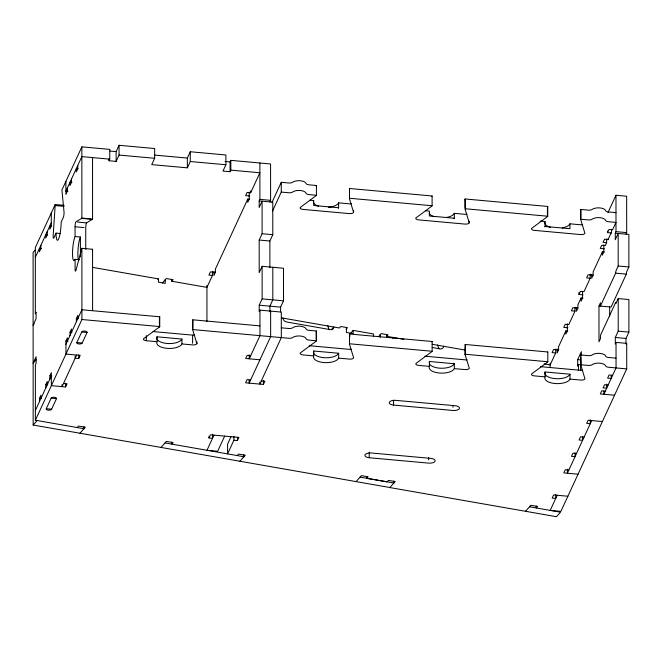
<?xml version="1.0" encoding="UTF-8"?>
<svg xmlns="http://www.w3.org/2000/svg" width="662" height="662" viewBox="0 0 662 662"><rect width="100%" height="100%" fill="white"/><g stroke="black" fill="none" stroke-linecap="round" stroke-linejoin="round"><path stroke-width="0.99" d="M625.979 344.025L625.979 338.439L628.9 332.117L628.892 299.547L618.209 298.579L615.883 303.486L615.652 302.476L600.442 335.377L600.451 338.638L598.986 341.799L598.978 305.96L600.434 302.799L600.434 306.059L615.643 273.158L615.941 270.907L618.192 266L618.184 233.421L615.263 239.735L615.263 233.223L615.991 231.642L615.983 195.265L626.657 196.233L626.674 232.61L625.946 234.191M598.978 305.96L611.117 307.027L626.326 274.126L626.624 271.875L628.875 266.968L628.867 234.389L615.263 233.223M64.106 205.344L55.203 204.541A3.641 0.654 -84.8 0 1 55.169 205.543L53.126 236.202A3.633 0.654 -84.8 0 0 53.854 237.881L56.047 233.14L60.499 233.545M55.203 204.541L35.326 247.563L35.351 313.805L36.079 312.224L36.079 318.736L33.158 325.059M269.864 201.918L270.593 200.338L270.576 163.961L230.815 160.361L230.823 170.134L230.086 171.715L222.97 171.069L225.891 164.747L225.883 154.974L190.275 151.747L190.275 161.52L187.363 167.842L151.755 164.615L154.668 158.292L154.668 148.52L119.061 145.292L119.061 155.065L116.14 161.387L109.023 160.742L109.751 159.161L109.751 149.389L81.856 146.856L61.98 189.878A3.641 0.654 -84.8 0 0 62.005 190.747L64.073 212.51A3.633 0.654 -84.8 0 1 63.345 217.351L61.152 222.084A12.719 2.292 -84.8 0 1 58.604 239.015A12.719 2.292 -84.8 0 1 56.047 233.14M35.326 257.336L51.297 222.78M116.14 161.387L116.14 151.615L119.061 145.292M33.174 363.066L36.096 356.744L36.096 363.264L35.367 364.845L35.384 420.221L83.95 428.728L83.95 426.725M39.472 401.594L39.472 398.342L40.928 395.181L40.928 398.441M45.794 387.907L45.794 384.647L47.259 381.494L47.259 384.746M49.89 379.053L49.89 375.793L51.346 372.64L51.355 385.665L65.596 386.956L67.052 383.803L63.494 383.48M75.17 356.164L75.17 358.208L78.728 358.531L80.193 355.37L65.952 354.079L65.943 341.046L67.4 337.885L67.408 341.145M70.04 335.452L70.031 332.192L71.496 329.031L71.496 332.291M76.362 321.765L76.362 318.505L77.818 315.344L77.818 318.604M35.384 410.448L51.346 375.892M65.943 344.306L81.914 309.75L159.749 316.8L159.749 326.573A3.633 1.614 0 0 1 159.393 327.011L143.489 338.812A3.633 1.614 0 0 0 146.319 340.715L157.002 341.683A12.735 5.652 0 0 0 166.907 348.344A12.735 5.652 0 0 0 181.942 343.942L192.609 344.91A3.633 1.614 0 0 0 196.904 343.652L196.895 341.617M35.384 420.221L81.914 319.523L81.889 248.308L92.572 249.276L92.597 310.718M46.257 408.727L51.139 398.168L56.485 398.648L51.603 409.215A2.722 1.208 0 0 1 48.384 410.15A2.722 1.208 0 0 1 46.257 408.727L51.619 409.182M76.842 342.552L81.707 332.018A2.722 1.208 0 0 1 84.926 331.074A2.722 1.208 0 0 1 87.045 332.506L82.179 343.032A2.722 1.208 0 0 1 78.96 343.975A2.722 1.208 0 0 1 76.842 342.552L82.179 343.032M76.626 355.047L62.038 386.633L62.029 384.63M187.363 167.842L187.354 158.069L190.275 151.747M230.086 171.715L230.086 161.933L230.815 160.361M212.469 271.511L212.469 275.417L206.933 287.391L171.748 281.234L171.748 279.273M249.682 199.27L247.737 199.088L215.39 269.095L215.39 272.355L213.934 275.516L213.925 271.503M249.706 195.977L245.635 195.613L247.092 192.452L250.658 192.774L259.901 172.765L230.823 170.134M280.58 311.794L280.58 307.135L283.502 300.821L283.485 268.242L262.127 266.306L259.206 272.62L259.19 240.041L262.111 233.727L262.102 201.149L259.181 207.471L259.181 200.95L259.909 199.37L259.893 162.993M271.933 202.506L281.267 182.307L288.773 182.985A3.633 1.614 0 0 0 292.621 182.24A7.274 3.227 0 0 1 300.308 180.743A7.274 3.227 0 0 1 306.051 183.457A3.633 1.614 0 0 0 308.922 184.814L316.428 185.492L316.436 195.265A3.624 1.605 0 0 1 316.072 195.704L300.176 207.504A3.633 1.614 0 0 0 303.006 209.407L349.296 213.603A3.633 1.614 0 0 0 353.582 212.345L353.582 210.483M272.363 211.36L281.267 192.079L281.267 182.307M269.881 267.481L269.873 241.009L272.794 234.696L272.785 202.117L259.181 200.95M259.835 382.082L259.835 384.092L281.325 337.595L281.309 312.075L259.951 310.139L259.214 311.719L259.214 305.199L262.135 298.885L262.127 266.306M212.527 434.231L212.527 438.302L208.969 437.979L210.425 434.826L238.908 437.408L237.451 440.561L233.893 440.238L227.587 453.892L227.579 444.119L230.947 436.837M213.983 435.149L206.991 450.284L217.674 451.252L224.666 436.117M250.617 379.963L247.05 379.64L245.594 382.802L263.402 384.415L264.858 381.254L261.3 380.931M608.006 212.51L615.983 195.265M583.048 294.855L578.977 294.482L580.433 291.321L584 291.644L590.198 278.222L590.198 274.308M611.63 232.991L607.559 232.619L609.023 229.457L612.582 229.78L615.991 222.415L608.477 221.729A3.633 1.614 0 0 1 605.912 220.835L604.994 219.445A7.274 3.227 0 0 0 593.566 218.41L591.48 219.527A3.633 1.614 0 0 1 588.336 219.908L580.822 219.221L580.822 209.449L588.328 210.135A3.633 1.614 0 0 0 591.48 209.755L593.566 208.638A7.274 3.227 0 0 1 604.985 209.672L605.912 211.062A3.633 1.614 0 0 0 608.477 211.956L615.983 212.634M555.675 349.023L555.683 352.937L550.147 364.911L544.181 363.868M567.814 331.05L565.869 330.868L558.612 346.59L558.612 349.85L557.147 353.012L557.147 348.998M574.997 307.218L574.997 311.123L568.79 324.554L565.232 324.231L563.776 327.392L567.839 327.756M583.023 298.14L581.079 297.966L577.918 304.81L577.918 308.07L576.453 311.223L576.453 307.499M604.365 252.073L602.362 251.899L593.119 271.9L593.119 275.16L591.663 278.321L591.663 274.267M606.624 239.015L606.624 242.681L605.283 245.577L601.725 245.254L600.26 248.416L604.332 248.78M618.209 298.579L618.217 331.149L615.296 337.471L615.304 343.983L616.032 342.403L626.715 343.371L626.724 368.891L608.527 367.245A3.633 1.614 0 0 1 605.97 366.351L605.043 364.961A7.274 3.227 0 0 0 593.615 363.926L591.538 365.043A3.633 1.614 0 0 1 588.386 365.424L578.423 364.547L577.694 366.127L577.694 359.607L581.344 351.712L581.344 355.436M557.197 495.267L550.205 510.402L560.888 511.37L626.724 368.891M591.712 420.577L567.384 473.231L567.384 469.217M35.103 250.12L33.1 252.371L33.158 425.037L389.877 487.522M33.133 325.133L34.134 324.008M33.141 363.14L36.153 359.764M157.813 279.654L158.483 278.909L92.647 267.374M33.158 425.037L37.171 420.536M162.314 283.046L166.319 278.545L173.08 279.728L171.748 281.234M77.189 427.544L78.521 426.047L85.282 427.23L79.936 433.229M161.031 447.438L166.377 441.438L173.138 442.621L171.806 444.119L171.806 442.084M331.761 329.237L333.094 327.731M346.143 329.18L347.484 327.673L340.723 326.49L339.383 327.996L281.424 317.843M237.153 455.564L238.486 454.066L245.246 455.249L239.901 461.248M350.504 333.383L353.177 330.388L373.451 333.938L373.459 336.379M378.581 336.635L381.254 333.631L388.015 334.815L386.674 336.321L403.878 339.333M356.048 481.638L361.394 475.639L368.155 476.822L366.814 478.32L387.096 481.878L388.437 480.372L395.197 481.564L389.844 487.555L556.494 516.708L560.499 512.206L529.517 506.778M525.504 511.279L530.858 505.28L537.618 506.463L536.278 507.969L536.278 506.008M465.096 207.578L465.096 199.436A3.649 1.622 0 0 1 465.154 198.972L547.764 206.453L547.772 216.226A3.633 1.614 0 0 1 547.408 216.664L531.512 228.473A3.633 1.614 0 0 0 534.342 230.368L580.632 234.563A3.633 1.614 0 0 0 584.918 233.314L580.764 219.693A3.649 1.622 0 0 1 580.822 219.221M81.856 146.856L81.881 218.071A3.633 0.654 -84.8 0 1 81.674 218.386L75.791 221.919A3.633 0.654 -84.8 0 0 75.063 226.76L75.071 236.533A12.719 2.292 -84.8 0 0 72.522 253.463A12.719 2.292 -84.8 0 0 75.079 259.33L75.079 269.111A3.633 0.654 -84.8 0 0 75.816 270.783L81.683 248.895A3.633 0.654 -84.8 0 1 81.889 248.308M77.578 222.084L86.474 222.887L92.357 219.354A3.633 0.654 -84.8 0 0 92.564 219.039L92.539 157.597M328.36 207.289A12.719 5.644 0 0 0 338.613 202.862L349.95 203.863A3.633 1.614 0 0 0 351.357 203.747M446.494 217.459A12.719 5.644 0 0 0 454.281 213.346L465.618 214.347A3.633 1.614 0 0 0 467.024 214.231M562.162 227.943A12.719 5.644 0 0 0 569.941 223.822L581.286 224.823A3.633 1.614 0 0 0 582.692 224.716M281.317 327.822L288.831 328.501A3.633 1.614 0 0 0 292.67 327.748A7.274 3.227 0 0 1 300.358 326.25A7.274 3.227 0 0 1 306.101 328.964A3.633 1.614 0 0 0 308.972 330.321L316.477 331.008L316.486 340.781A3.624 1.605 0 0 1 316.13 341.22L300.225 353.02A3.633 1.614 0 0 0 303.055 354.923L313.738 355.891A12.719 5.644 0 0 0 323.644 362.544A12.719 5.644 0 0 0 338.663 358.15L350.008 359.152A3.633 1.614 0 0 0 353.64 357.861L349.478 344.24L349.536 334.004L432.145 341.484L432.154 351.265A3.633 1.614 0 0 1 431.798 351.696L415.893 363.504A3.633 1.614 0 0 0 418.723 365.407L429.406 366.376A12.719 5.644 0 0 0 439.311 373.029A12.719 5.644 0 0 0 454.331 368.635L465.676 369.628A3.633 1.614 0 0 0 469.308 368.345L465.146 354.724L465.146 346.582M465.667 346.648L465.146 344.952A3.649 1.622 0 0 1 465.204 344.48L547.813 351.969L547.822 361.742A3.633 1.614 0 0 1 547.466 362.18L531.561 373.98A3.633 1.614 0 0 0 534.391 375.884L545.074 376.852A12.719 5.644 0 0 0 554.979 383.513A12.719 5.644 0 0 0 569.999 379.111L581.344 380.112A3.633 1.614 0 0 0 584.968 378.821L580.814 365.209L580.814 357.058M110.033 151.06L116.14 151.615M154.8 155.115L187.354 158.069M224.997 161.478L230.086 161.933M119.061 155.065L154.668 158.292M190.275 161.52L225.891 164.747M109.751 159.161L81.856 156.629L65.894 191.186L67.929 191.376M349.428 188.951A3.649 1.622 0 0 1 349.486 188.488L432.096 195.977L432.104 205.75A3.633 1.614 0 0 1 431.74 206.188L415.844 217.988A3.633 1.614 0 0 0 418.674 219.892L464.964 224.087A3.633 1.614 0 0 0 469.25 222.829L469.25 221.199M78.091 168.81L76.304 168.645L76.312 171.905L77.768 168.744L77.768 165.483M281.267 192.079L288.781 192.758A3.633 1.614 0 0 0 292.621 192.013A7.274 3.227 0 0 1 300.308 190.515A7.274 3.227 0 0 1 306.051 193.23A3.633 1.614 0 0 0 308.922 194.587L316.436 195.265M349.486 188.488L349.486 198.261L432.104 205.75M465.154 198.972L465.154 208.745L547.772 216.226M309.799 200.247L313.68 200.603A12.719 5.644 0 0 0 318.48 206.238M425.467 210.731L429.348 211.087L429.357 215.969L454.281 218.228L454.281 213.346M540.159 221.125L545.016 221.563A12.719 5.644 0 0 0 550.519 227.422M259.909 199.37L270.593 200.338M615.991 231.642L626.674 232.61M71.959 182.513L69.982 182.331L69.982 185.592L71.446 182.431L71.438 179.179M338.613 202.862L338.613 207.744L313.689 205.485L313.68 200.603M544.843 226.95A12.719 5.644 0 0 1 545.016 226.454L569.949 228.713L569.941 223.822M608.593 239.57L604.522 239.197L603.057 242.358L606.624 242.681M55.169 205.543L64.073 206.345M262.111 233.727L272.794 234.696M618.192 266L628.875 266.968M81.881 218.071L92.564 219.039M81.674 218.386L90.57 219.188M259.19 240.041L269.873 241.009M615.643 273.158L626.326 274.126M75.063 226.76L83.966 227.562M51.611 226.098L49.832 225.941L49.832 229.193L51.297 226.04L51.288 213.007M593.185 275.202L588.104 274.738L586.64 277.899L590.198 278.222M75.071 236.533L80.408 237.013L80.416 256.972M47.523 234.952L45.744 234.795L45.744 238.047L47.201 234.886L47.201 231.634M41.4 248.655L39.422 248.482L39.422 251.742L40.879 248.581L40.879 245.321M75.079 259.33L79.531 259.736M215.456 272.396L210.367 271.933L208.911 275.094L212.469 275.417M577.984 308.103L572.895 307.648L571.438 310.801L574.997 311.123M262.135 298.885L283.502 300.821M618.217 331.149L628.9 332.117M259.214 305.199L280.58 307.135M615.296 337.471L625.979 338.439M558.662 349.908L553.581 349.453L552.116 352.614L555.683 352.937M192.741 328.41L192.741 320.259A3.633 1.614 0 0 1 192.799 319.796L259.951 325.886M580.814 355.428A3.649 1.622 0 0 1 580.872 354.964L588.386 355.643A3.633 1.614 0 0 0 592.225 354.898A7.274 3.227 0 0 1 599.913 353.4A7.274 3.227 0 0 1 605.656 356.115A3.633 1.614 0 0 0 608.527 357.472L616.032 358.15M577.694 359.607L580.607 359.871M76.362 318.505L78.339 318.679M81.914 319.523L159.749 326.573M192.799 319.796L192.808 329.568L288.831 338.274A3.633 1.614 0 0 0 292.678 337.521A7.274 3.227 0 0 1 300.366 336.023A7.274 3.227 0 0 1 306.101 338.737A3.633 1.614 0 0 0 308.972 340.103L316.486 340.781M432.154 351.265L349.544 343.777A3.649 1.622 0 0 0 349.478 344.24M465.204 344.48L465.204 354.261L547.822 361.742M153.063 331.554L192.609 335.137A3.633 1.614 0 0 0 194.669 335.055M309.22 345.705L349.346 349.346A3.633 1.614 0 0 0 351.406 349.263M424.888 356.189L465.014 359.822A3.633 1.614 0 0 0 467.074 359.747M540.556 366.674L580.682 370.306A3.633 1.614 0 0 0 582.742 370.224M612.631 375.296L609.073 374.973L607.617 378.134L611.208 378.457L611.208 376.016M157.002 341.683L157.002 336.801L181.926 339.06L181.926 343.942M313.738 355.891L313.738 351.001L338.663 353.26L338.663 358.15M429.224 361.99A12.719 5.644 0 0 1 429.406 361.485L454.331 363.744L454.331 368.635M545.074 376.852L545.074 371.97L569.999 374.229L569.999 379.111M81.707 332.018L87.045 332.506M70.031 332.192L72.009 332.374M608.171 385.044L604.572 384.713L603.115 387.874L606.673 388.197L606.673 384.125M250.716 355.66L247.149 355.337L245.693 358.498L259.934 359.789M65.943 341.046L67.921 341.228M605.333 391.093L601.775 390.77L600.318 393.931L614.559 395.222M602.395 421.545L588.154 420.254L586.689 423.415L590.256 423.738L590.247 419.824M393.584 405.086L452.932 410.465A5.453 2.416 0 0 0 459.37 408.586A5.453 2.416 0 0 0 455.117 405.732L395.777 400.353A5.453 2.416 0 0 0 389.339 402.239A5.453 2.416 0 0 0 393.584 405.086L393.584 400.204M49.89 375.793L51.868 375.975M45.794 384.647L47.772 384.829M584.049 437.16L580.491 436.837L579.027 439.998L582.585 440.321L582.585 436.407M39.472 398.342L41.449 398.516M576.503 453.487L572.944 453.164L571.488 456.317L575.046 456.639L575.046 452.734M568.84 470.07L565.282 469.747L563.825 472.908L578.067 474.199M369.255 457.74L428.604 463.119A5.453 2.416 0 0 0 435.042 461.232A5.453 2.416 0 0 0 430.797 458.377L371.448 452.998A5.453 2.416 0 0 0 365.01 454.885A5.453 2.416 0 0 0 369.255 457.74L369.255 452.154M567.88 496.235L553.639 494.944L552.182 498.105L555.741 498.428L555.741 494.514M432.203 344.29L465.593 350.14M432.195 347.484L440.18 348.882A3.633 3.029 41.7 0 0 443.565 346.218M165.045 442.936L243.906 456.747L243.906 454.744M360.087 477.103L393.89 483.02L393.89 481.017M437.582 344.952L438.898 348.791M327.673 325.381L329.163 329.742M465.096 199.436L465.609 201.14M469.25 222.829L465.096 209.209A3.649 1.622 0 0 1 465.154 208.745M353.582 212.345L349.428 198.724A3.649 1.622 0 0 1 349.486 198.261M349.999 336.172L349.478 334.467A3.649 1.622 0 0 1 349.536 334.004M196.904 343.652L192.741 330.04A3.633 1.614 0 0 1 192.808 329.568M616.032 342.403L616.041 367.923L603.876 394.254L603.876 391.242M609.661 306.928L609.661 316.229M607.559 230.988L607.559 232.619M603.827 244.899L603.827 251.99L602.362 255.151L602.362 251.899M582.535 291.545L582.535 298.065L581.079 301.227L581.079 297.966M580.872 354.964L580.872 364.737A3.649 1.622 0 0 0 580.814 365.209M580.764 218.063L580.764 209.92A3.649 1.622 0 0 1 580.822 209.449M580.615 359.805L580.615 369.892M578.977 292.53L578.977 294.482M578.423 364.547L578.423 370.596M567.334 323.875L567.334 330.967L565.878 334.128L565.869 330.868M550.155 363.264L550.155 367.336M547.408 208.522L547.408 216.664M545.016 221.563L545.016 226.454M452.932 405.351L452.932 407.213M429.406 361.485L429.406 366.376M428.604 457.417L428.604 459.858M386.674 334.36L386.674 336.321M380.211 334.31L380.211 337.363M366.814 476.367L366.814 478.32M353.177 330.388L353.177 333.64L346.416 332.456L346.416 327.367M316.13 339.589L316.122 331.447A3.624 1.605 0 0 0 316.477 331.008M272.81 267.274L272.818 299.853L269.897 306.167L269.897 311.752M270.626 311.107L270.642 336.627L249.152 383.124L249.152 380.112M263.393 380.501L263.402 384.415M259.951 310.139L259.959 335.659L249.251 358.821L249.251 354.815M250.658 190.821L250.658 192.774M249.193 192.17L249.193 199.188L247.737 202.349L247.737 199.088M237.451 437.632L237.451 440.561M233.893 436.332L233.893 440.238M208.969 436.357L208.969 437.979M206.933 285.438L206.949 321.442M192.609 335.137L192.609 343.28M165.243 279.339L165.243 283.353L158.483 282.169L158.483 278.909M159.393 318.869L159.393 327.011M146.319 335.626L146.319 340.715M109.023 158.781L109.023 160.742M85.754 249.417L85.746 227.728A3.633 0.654 -84.8 0 1 86.474 222.887M78.728 354.865L78.728 358.531M67.35 188.033L67.35 191.285L65.894 194.446L65.886 181.413M65.596 383.29L65.596 386.956M283.063 318.108A3.633 3.029 41.7 0 0 286.447 321.955L330.388 329.651A3.633 3.029 41.8 0 0 333.764 326.987M393.096 338.58A3.633 3.029 41.7 0 1 392.864 337.339M547.813 351.969A3.633 1.614 0 0 1 547.457 352.407M465.146 354.724A3.649 1.622 0 0 1 465.204 354.261M432.145 341.484A3.633 1.614 0 0 1 431.789 341.923M338.663 353.26A12.719 5.644 0 0 1 323.644 357.662A12.719 5.644 0 0 1 313.738 351.001M569.999 374.229A12.719 5.644 0 0 1 554.979 378.623A12.719 5.644 0 0 1 545.074 371.97M454.331 363.744A12.719 5.644 0 0 1 441.695 368.254A12.719 5.644 0 0 1 429.34 363.603M181.942 339.06A12.735 5.652 0 0 1 166.907 343.462A12.735 5.652 0 0 1 156.985 336.801M159.749 316.8A3.633 1.614 0 0 1 159.385 317.239M51.123 398.193A2.722 1.208 0 0 1 54.342 397.258A2.722 1.208 0 0 1 56.469 398.681M92.366 249.864A3.633 0.654 -84.8 0 1 92.572 249.276M78.43 259.893A12.719 2.292 -84.8 0 1 78.108 248.507A12.719 2.292 -84.8 0 1 80.408 237.013M611.671 229.317A2.722 0.488 -84.8 0 1 611.125 232.941L608.08 239.52A2.722 0.488 -84.8 0 1 607.575 239.081M547.764 206.453A3.633 1.614 0 0 1 547.408 206.892M432.096 195.977A3.633 1.614 0 0 1 431.856 196.308M316.428 185.492A3.624 1.605 0 0 1 316.072 185.931M338.613 207.744A12.719 5.644 0 0 1 338.332 208.24M434.148 216.722A12.719 5.644 0 0 1 429.282 213.197M454.281 218.228A12.719 5.644 0 0 1 454 218.725"/></g></svg>
